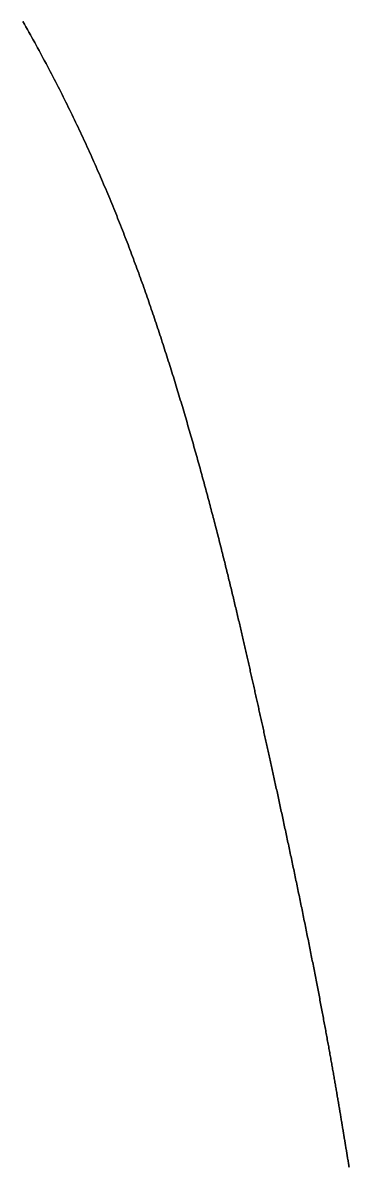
# Model space of a CAD drawing. Header units: inches. Extents: x 130170 to 284068, y 377793 to 804530.
# Drawn here: x 260489.3 to 260504.3, y 748186 to 748238.5 of the extents above; entities that cross this region are included whole.
import ezdxf

# ---------------------------------------------------------------- set-up
doc = ezdxf.new("R2010")
doc.units = ezdxf.units.IN
doc.header["$MEASUREMENT"] = 0
doc.layers.add('muni_il', color=7, linetype='Continuous')

msp = doc.modelspace()

# ---------------------------------------------------------------- linework, layer by layer
at = {"layer": 'muni_il'}
for points in [[(260504.297, 748185.948), (260504.288, 748186), (260504.28, 748186.052), (260504.271, 748186.103), (260504.263, 748186.155), (260504.254, 748186.206), (260504.246, 748186.258), (260504.237, 748186.31), (260504.228, 748186.361), (260504.22, 748186.413), (260504.211, 748186.464), (260504.203, 748186.515), (260504.194, 748186.567), (260504.186, 748186.618), (260504.177, 748186.67), (260504.169, 748186.721), (260504.16, 748186.773), (260504.152, 748186.824), (260504.143, 748186.875), (260504.135, 748186.927), (260504.126, 748186.978), (260504.118, 748187.03), (260504.109, 748187.081), (260504.101, 748187.133), (260504.092, 748187.184), (260504.084, 748187.236), (260504.075, 748187.288), (260504.066, 748187.339), (260504.058, 748187.391), (260504.049, 748187.443), (260504.041, 748187.495), (260504.032, 748187.546), (260504.024, 748187.598), (260504.015, 748187.65), (260504.006, 748187.703), (260503.998, 748187.755), (260503.989, 748187.807), (260503.98, 748187.86), (260503.971, 748187.912), (260503.963, 748187.965), (260503.954, 748188.017), (260503.945, 748188.07), (260503.936, 748188.123), (260503.927, 748188.176), (260503.918, 748188.229), (260503.91, 748188.283), (260503.901, 748188.336), (260503.892, 748188.39), (260503.883, 748188.443), (260503.874, 748188.497), (260503.865, 748188.551), (260503.855, 748188.605), (260503.846, 748188.66), (260503.837, 748188.714), (260503.828, 748188.769), (260503.819, 748188.824), (260503.809, 748188.879), (260503.8, 748188.934), (260503.791, 748188.989), (260503.781, 748189.045), (260503.772, 748189.101), (260503.762, 748189.157), (260503.752, 748189.213), (260503.743, 748189.269), (260503.733, 748189.326), (260503.723, 748189.383), (260503.714, 748189.44), (260503.704, 748189.497), (260503.694, 748189.555), (260503.684, 748189.613), (260503.674, 748189.671), (260503.664, 748189.729), (260503.654, 748189.788), (260503.644, 748189.846), (260503.633, 748189.906), (260503.623, 748189.965), (260503.612, 748190.025), (260503.602, 748190.084), (260503.592, 748190.145), (260503.581, 748190.205), (260503.57, 748190.266), (260503.56, 748190.327), (260503.549, 748190.388), (260503.538, 748190.449), (260503.527, 748190.511), (260503.516, 748190.573), (260503.505, 748190.636), (260503.494, 748190.699), (260503.483, 748190.761), (260503.472, 748190.825), (260503.46, 748190.888), (260503.449, 748190.952), (260503.437, 748191.017), (260503.426, 748191.081), (260503.414, 748191.146), (260503.402, 748191.211), (260503.391, 748191.277), (260503.379, 748191.343), (260503.367, 748191.409), (260503.355, 748191.475), (260503.343, 748191.542), (260503.33, 748191.609), (260503.318, 748191.677), (260503.306, 748191.744), (260503.293, 748191.812), (260503.281, 748191.881), (260503.268, 748191.949), (260503.256, 748192.018), (260503.243, 748192.088), (260503.23, 748192.157), (260503.217, 748192.228), (260503.204, 748192.298), (260503.191, 748192.369), (260503.178, 748192.44), (260503.165, 748192.511), (260503.151, 748192.582), (260503.138, 748192.654), (260503.124, 748192.727), (260503.111, 748192.799), (260503.097, 748192.872), (260503.083, 748192.945), (260503.07, 748193.019), (260503.056, 748193.093), (260503.042, 748193.167), (260503.028, 748193.241), (260503.013, 748193.316), (260502.999, 748193.391), (260502.985, 748193.466), (260502.97, 748193.542), (260502.956, 748193.618), (260502.941, 748193.694), (260502.927, 748193.77), (260502.912, 748193.847), (260502.897, 748193.924), (260502.883, 748194.002), (260502.868, 748194.079), (260502.853, 748194.157), (260502.837, 748194.235), (260502.822, 748194.313), (260502.807, 748194.392), (260502.792, 748194.471), (260502.776, 748194.55), (260502.761, 748194.629), (260502.745, 748194.709), (260502.73, 748194.789), (260502.714, 748194.869), (260502.698, 748194.949), (260502.683, 748195.03), (260502.667, 748195.111), (260502.651, 748195.192), (260502.635, 748195.273), (260502.619, 748195.354), (260502.603, 748195.436), (260502.587, 748195.517), (260502.57, 748195.599), (260502.554, 748195.681), (260502.538, 748195.764), (260502.521, 748195.846), (260502.505, 748195.929), (260502.488, 748196.011), (260502.472, 748196.094), (260502.455, 748196.177), (260502.438, 748196.261), (260502.422, 748196.344), (260502.405, 748196.427), (260502.388, 748196.511), (260502.371, 748196.595), (260502.354, 748196.678), (260502.337, 748196.762), (260502.32, 748196.846), (260502.303, 748196.93), (260502.286, 748197.014), (260502.269, 748197.099), (260502.252, 748197.183), (260502.235, 748197.267), (260502.218, 748197.352), (260502.2, 748197.436), (260502.183, 748197.521), (260502.166, 748197.605), (260502.149, 748197.69), (260502.131, 748197.774), (260502.114, 748197.859), (260502.096, 748197.943), (260502.079, 748198.028), (260502.061, 748198.113), (260502.044, 748198.197), (260502.027, 748198.282), (260502.009, 748198.366), (260501.992, 748198.451), (260501.974, 748198.535), (260501.957, 748198.62), (260501.939, 748198.704), (260501.921, 748198.789), (260501.904, 748198.873), (260501.886, 748198.957), (260501.869, 748199.042), (260501.851, 748199.126), (260501.834, 748199.21), (260501.816, 748199.294), (260501.798, 748199.377), (260501.781, 748199.461), (260501.763, 748199.545), (260501.746, 748199.628), (260501.728, 748199.712), (260501.71, 748199.795), (260501.693, 748199.878), (260501.675, 748199.962), (260501.658, 748200.044), (260501.64, 748200.127), (260501.623, 748200.21), (260501.605, 748200.292), (260501.588, 748200.375), (260501.571, 748200.457), (260501.553, 748200.539), (260501.536, 748200.621), (260501.518, 748200.702), (260501.501, 748200.784), (260501.484, 748200.865), (260501.466, 748200.946), (260501.449, 748201.027), (260501.432, 748201.108), (260501.414, 748201.189), (260501.397, 748201.269), (260501.38, 748201.349), (260501.363, 748201.429), (260501.346, 748201.509), (260501.329, 748201.588), (260501.312, 748201.667), (260501.295, 748201.747), (260501.278, 748201.825), (260501.261, 748201.904), (260501.244, 748201.982), (260501.227, 748202.061), (260501.21, 748202.138), (260501.193, 748202.216), (260501.177, 748202.294), (260501.16, 748202.371), (260501.143, 748202.448), (260501.127, 748202.525), (260501.11, 748202.601), (260501.094, 748202.677), (260501.077, 748202.753), (260501.061, 748202.829), (260501.044, 748202.905), (260501.028, 748202.98), (260501.011, 748203.055), (260500.995, 748203.13), (260500.979, 748203.204), (260500.963, 748203.278), (260500.947, 748203.352), (260500.93, 748203.426), (260500.914, 748203.5), (260500.898, 748203.573), (260500.882, 748203.646), (260500.866, 748203.719), (260500.851, 748203.791), (260500.835, 748203.863), (260500.819, 748203.936), (260500.803, 748204.007), (260500.788, 748204.079), (260500.772, 748204.15), (260500.756, 748204.221), (260500.741, 748204.292), (260500.725, 748204.363), (260500.71, 748204.433), (260500.695, 748204.503), (260500.679, 748204.573), (260500.664, 748204.643), (260500.649, 748204.712), (260500.633, 748204.781), (260500.618, 748204.85), (260500.603, 748204.919), (260500.588, 748204.988), (260500.573, 748205.056), (260500.558, 748205.124), (260500.543, 748205.192), (260500.528, 748205.26), (260500.513, 748205.327), (260500.498, 748205.395), (260500.483, 748205.462), (260500.468, 748205.529), (260500.454, 748205.595), (260500.439, 748205.662), (260500.424, 748205.728), (260500.41, 748205.795), (260500.395, 748205.861), (260500.38, 748205.927), (260500.366, 748205.992), (260500.351, 748206.058), (260500.337, 748206.123), (260500.322, 748206.189), (260500.308, 748206.254), (260500.293, 748206.319), (260500.279, 748206.384), (260500.265, 748206.448), (260500.25, 748206.513), (260500.236, 748206.578), (260500.222, 748206.642), (260500.207, 748206.706), (260500.193, 748206.771), (260500.179, 748206.835), (260500.165, 748206.899), (260500.15, 748206.963), (260500.136, 748207.027), (260500.122, 748207.09), (260500.108, 748207.154), (260500.094, 748207.218), (260500.079, 748207.281), (260500.065, 748207.345), (260500.051, 748207.408), (260500.037, 748207.472), (260500.023, 748207.535), (260500.008, 748207.599), (260499.994, 748207.662), (260499.98, 748207.726), (260499.966, 748207.789), (260499.952, 748207.852), (260499.937, 748207.916), (260499.923, 748207.979), (260499.909, 748208.043), (260499.895, 748208.106), (260499.881, 748208.17), (260499.866, 748208.233), (260499.852, 748208.297), (260499.838, 748208.36), (260499.823, 748208.424), (260499.809, 748208.487), (260499.795, 748208.551), (260499.78, 748208.615), (260499.766, 748208.679), (260499.751, 748208.743), (260499.737, 748208.807), (260499.722, 748208.871), (260499.708, 748208.935), (260499.693, 748209), (260499.678, 748209.064), (260499.664, 748209.129), (260499.649, 748209.194), (260499.634, 748209.259), (260499.62, 748209.324), (260499.605, 748209.389), (260499.59, 748209.454), (260499.575, 748209.52), (260499.56, 748209.585), (260499.545, 748209.651), (260499.53, 748209.717), (260499.514, 748209.783), (260499.499, 748209.85), (260499.484, 748209.916), (260499.469, 748209.983), (260499.453, 748210.05), (260499.438, 748210.117), (260499.422, 748210.184), (260499.407, 748210.252), (260499.391, 748210.319), (260499.375, 748210.387), (260499.359, 748210.455), (260499.344, 748210.524), (260499.328, 748210.592), (260499.311, 748210.661), (260499.295, 748210.731), (260499.279, 748210.8), (260499.263, 748210.87), (260499.247, 748210.94), (260499.23, 748211.01), (260499.214, 748211.08), (260499.197, 748211.151), (260499.18, 748211.222), (260499.163, 748211.293), (260499.146, 748211.365), (260499.13, 748211.436), (260499.112, 748211.509), (260499.095, 748211.581), (260499.078, 748211.654), (260499.061, 748211.727), (260499.043, 748211.8), (260499.026, 748211.874), (260499.008, 748211.948), (260498.99, 748212.022), (260498.972, 748212.096), (260498.954, 748212.171), (260498.936, 748212.247), (260498.918, 748212.322), (260498.9, 748212.398), (260498.881, 748212.474), (260498.863, 748212.551), (260498.844, 748212.627), (260498.825, 748212.705), (260498.806, 748212.782), (260498.788, 748212.86), (260498.768, 748212.938), (260498.749, 748213.017), (260498.73, 748213.096), (260498.71, 748213.175), (260498.691, 748213.254), (260498.671, 748213.334), (260498.651, 748213.415), (260498.631, 748213.495), (260498.611, 748213.576), (260498.591, 748213.658), (260498.571, 748213.739), (260498.55, 748213.821), (260498.53, 748213.904), (260498.509, 748213.987), (260498.488, 748214.07), (260498.467, 748214.153), (260498.446, 748214.237), (260498.425, 748214.321), (260498.404, 748214.406), (260498.382, 748214.49), (260498.36, 748214.576), (260498.339, 748214.661), (260498.317, 748214.747), (260498.295, 748214.833), (260498.273, 748214.92), (260498.25, 748215.007), (260498.228, 748215.094), (260498.205, 748215.182), (260498.182, 748215.27), (260498.16, 748215.358), (260498.137, 748215.447), (260498.114, 748215.536), (260498.09, 748215.625), (260498.067, 748215.715), (260498.043, 748215.805), (260498.02, 748215.895), (260497.996, 748215.986), (260497.972, 748216.077), (260497.948, 748216.168), (260497.924, 748216.26), (260497.899, 748216.352), (260497.875, 748216.445), (260497.85, 748216.537), (260497.825, 748216.63), (260497.8, 748216.724), (260497.775, 748216.817), (260497.75, 748216.911), (260497.725, 748217.005), (260497.699, 748217.1), (260497.674, 748217.195), (260497.648, 748217.29), (260497.622, 748217.386), (260497.596, 748217.481), (260497.57, 748217.577), (260497.543, 748217.674), (260497.517, 748217.77), (260497.49, 748217.867), (260497.463, 748217.965), (260497.436, 748218.062), (260497.409, 748218.16), (260497.382, 748218.258), (260497.355, 748218.356), (260497.327, 748218.455), (260497.3, 748218.554), (260497.272, 748218.653), (260497.244, 748218.752), (260497.216, 748218.852), (260497.188, 748218.951), (260497.159, 748219.051), (260497.131, 748219.152), (260497.102, 748219.252), (260497.073, 748219.353), (260497.045, 748219.454), (260497.016, 748219.555), (260496.986, 748219.657), (260496.957, 748219.759), (260496.928, 748219.861), (260496.898, 748219.963), (260496.868, 748220.065), (260496.838, 748220.168), (260496.808, 748220.27), (260496.778, 748220.373), (260496.748, 748220.476), (260496.717, 748220.58), (260496.687, 748220.683), (260496.656, 748220.787), (260496.625, 748220.891), (260496.594, 748220.995), (260496.563, 748221.099), (260496.531, 748221.204), (260496.5, 748221.308), (260496.468, 748221.413), (260496.437, 748221.518), (260496.405, 748221.623), (260496.373, 748221.728), (260496.34, 748221.834), (260496.308, 748221.939), (260496.276, 748222.045), (260496.243, 748222.15), (260496.21, 748222.256), (260496.177, 748222.363), (260496.144, 748222.469), (260496.111, 748222.575), (260496.078, 748222.682), (260496.044, 748222.788), (260496.01, 748222.895), (260495.977, 748223.002), (260495.943, 748223.109), (260495.909, 748223.216), (260495.874, 748223.323), (260495.84, 748223.43), (260495.805, 748223.537), (260495.771, 748223.645), (260495.736, 748223.752), (260495.701, 748223.86), (260495.666, 748223.968), (260495.631, 748224.076), (260495.595, 748224.184), (260495.559, 748224.292), (260495.524, 748224.4), (260495.488, 748224.508), (260495.452, 748224.616), (260495.415, 748224.725), (260495.379, 748224.833), (260495.343, 748224.942), (260495.306, 748225.05), (260495.269, 748225.159), (260495.232, 748225.268), (260495.195, 748225.376), (260495.157, 748225.485), (260495.12, 748225.594), (260495.082, 748225.703), (260495.044, 748225.812), (260495.006, 748225.922), (260494.968, 748226.031), (260494.93, 748226.14), (260494.891, 748226.249), (260494.853, 748226.359), (260494.814, 748226.468), (260494.775, 748226.578), (260494.735, 748226.687), (260494.696, 748226.797), (260494.656, 748226.907), (260494.617, 748227.016), (260494.577, 748227.126), (260494.537, 748227.236), (260494.496, 748227.346), (260494.456, 748227.456), (260494.415, 748227.566), (260494.374, 748227.676), (260494.333, 748227.786), (260494.292, 748227.896), (260494.25, 748228.006), (260494.208, 748228.117), (260494.167, 748228.227), (260494.125, 748228.337), (260494.082, 748228.448), (260494.04, 748228.558), (260493.997, 748228.669), (260493.954, 748228.779), (260493.911, 748228.89), (260493.868, 748229.001), (260493.824, 748229.112), (260493.781, 748229.223), (260493.737, 748229.334), (260493.692, 748229.445), (260493.648, 748229.556), (260493.603, 748229.667), (260493.558, 748229.778), (260493.513, 748229.889), (260493.468, 748230), (260493.422, 748230.112), (260493.377, 748230.223), (260493.331, 748230.335), (260493.284, 748230.447), (260493.238, 748230.558), (260493.191, 748230.67), (260493.144, 748230.782), (260493.097, 748230.894), (260493.049, 748231.006), (260493.001, 748231.118), (260492.953, 748231.231), (260492.905, 748231.343), (260492.856, 748231.455), (260492.808, 748231.568), (260492.758, 748231.681), (260492.709, 748231.793), (260492.659, 748231.906), (260492.609, 748232.019), (260492.559, 748232.132), (260492.509, 748232.245), (260492.458, 748232.359), (260492.407, 748232.472), (260492.356, 748232.586), (260492.304, 748232.699), (260492.252, 748232.813), (260492.2, 748232.927), (260492.147, 748233.041), (260492.094, 748233.155), (260492.041, 748233.269), (260491.988, 748233.384), (260491.934, 748233.498), (260491.88, 748233.613), (260491.825, 748233.728), (260491.771, 748233.843), (260491.716, 748233.958), (260491.66, 748234.073), (260491.604, 748234.189), (260491.548, 748234.304), (260491.492, 748234.42), (260491.435, 748234.536), (260491.378, 748234.652), (260491.321, 748234.768), (260491.263, 748234.885), (260491.205, 748235.001), (260491.146, 748235.118), (260491.088, 748235.235), (260491.029, 748235.352), (260490.969, 748235.469), (260490.909, 748235.587), (260490.849, 748235.704), (260490.788, 748235.822), (260490.727, 748235.94), (260490.666, 748236.058), (260490.604, 748236.177), (260490.542, 748236.295), (260490.48, 748236.414), (260490.417, 748236.533), (260490.354, 748236.652), (260490.29, 748236.772), (260490.226, 748236.891), (260490.161, 748237.011), (260490.097, 748237.131), (260490.031, 748237.252), (260489.966, 748237.372), (260489.9, 748237.493), (260489.833, 748237.614), (260489.766, 748237.735), (260489.699, 748237.856), (260489.632, 748237.978), (260489.563, 748238.1), (260489.495, 748238.221), (260489.426, 748238.344), (260489.357, 748238.466), (260489.287, 748238.589)], [(260489.287, 748238.589), (260489.357, 748238.466), (260489.426, 748238.344), (260489.495, 748238.221), (260489.563, 748238.1), (260489.632, 748237.978), (260489.699, 748237.856), (260489.766, 748237.735), (260489.833, 748237.614), (260489.9, 748237.493), (260489.966, 748237.372), (260490.031, 748237.252), (260490.097, 748237.131), (260490.161, 748237.011), (260490.226, 748236.891), (260490.29, 748236.772), (260490.354, 748236.652), (260490.417, 748236.533), (260490.48, 748236.414), (260490.542, 748236.295), (260490.604, 748236.177), (260490.666, 748236.058), (260490.727, 748235.94), (260490.788, 748235.822), (260490.849, 748235.704), (260490.909, 748235.587), (260490.969, 748235.469), (260491.029, 748235.352), (260491.088, 748235.235), (260491.146, 748235.118), (260491.205, 748235.001), (260491.263, 748234.885), (260491.321, 748234.768), (260491.378, 748234.652), (260491.435, 748234.536), (260491.492, 748234.42), (260491.548, 748234.304), (260491.604, 748234.189), (260491.66, 748234.073), (260491.716, 748233.958), (260491.771, 748233.843), (260491.825, 748233.728), (260491.88, 748233.613), (260491.934, 748233.498), (260491.988, 748233.384), (260492.041, 748233.269), (260492.094, 748233.155), (260492.147, 748233.041), (260492.2, 748232.927), (260492.252, 748232.813), (260492.304, 748232.699), (260492.356, 748232.586), (260492.407, 748232.472), (260492.458, 748232.359), (260492.509, 748232.245), (260492.559, 748232.132), (260492.609, 748232.019), (260492.659, 748231.906), (260492.709, 748231.793), (260492.758, 748231.681), (260492.808, 748231.568), (260492.856, 748231.455), (260492.905, 748231.343), (260492.953, 748231.231), (260493.001, 748231.118), (260493.049, 748231.006), (260493.097, 748230.894), (260493.144, 748230.782), (260493.191, 748230.67), (260493.238, 748230.558), (260493.284, 748230.447), (260493.331, 748230.335), (260493.377, 748230.223), (260493.422, 748230.112), (260493.468, 748230), (260493.513, 748229.889), (260493.558, 748229.778), (260493.603, 748229.667), (260493.648, 748229.556), (260493.692, 748229.445), (260493.737, 748229.334), (260493.781, 748229.223), (260493.824, 748229.112), (260493.868, 748229.001), (260493.911, 748228.89), (260493.954, 748228.779), (260493.997, 748228.669), (260494.04, 748228.558), (260494.082, 748228.448), (260494.125, 748228.337), (260494.167, 748228.227), (260494.208, 748228.117), (260494.25, 748228.006), (260494.292, 748227.896), (260494.333, 748227.786), (260494.374, 748227.676), (260494.415, 748227.566), (260494.456, 748227.456), (260494.496, 748227.346), (260494.537, 748227.236), (260494.577, 748227.126), (260494.617, 748227.016), (260494.656, 748226.907), (260494.696, 748226.797), (260494.735, 748226.687), (260494.775, 748226.578), (260494.814, 748226.468), (260494.853, 748226.359), (260494.891, 748226.249), (260494.93, 748226.14), (260494.968, 748226.031), (260495.006, 748225.922), (260495.044, 748225.812), (260495.082, 748225.703), (260495.12, 748225.594), (260495.157, 748225.485), (260495.195, 748225.376), (260495.232, 748225.268), (260495.269, 748225.159), (260495.306, 748225.05), (260495.343, 748224.942), (260495.379, 748224.833), (260495.415, 748224.725), (260495.452, 748224.616), (260495.488, 748224.508), (260495.524, 748224.4), (260495.559, 748224.292), (260495.595, 748224.184), (260495.631, 748224.076), (260495.666, 748223.968), (260495.701, 748223.86), (260495.736, 748223.752), (260495.771, 748223.645), (260495.805, 748223.537), (260495.84, 748223.43), (260495.874, 748223.323), (260495.909, 748223.216), (260495.943, 748223.109), (260495.977, 748223.002), (260496.01, 748222.895), (260496.044, 748222.788), (260496.078, 748222.682), (260496.111, 748222.575), (260496.144, 748222.469), (260496.177, 748222.363), (260496.21, 748222.256), (260496.243, 748222.15), (260496.276, 748222.045), (260496.308, 748221.939), (260496.34, 748221.834), (260496.373, 748221.728), (260496.405, 748221.623), (260496.437, 748221.518), (260496.468, 748221.413), (260496.5, 748221.308), (260496.531, 748221.204), (260496.563, 748221.099), (260496.594, 748220.995), (260496.625, 748220.891), (260496.656, 748220.787), (260496.687, 748220.683), (260496.717, 748220.58), (260496.748, 748220.476), (260496.778, 748220.373), (260496.808, 748220.27), (260496.838, 748220.168), (260496.868, 748220.065), (260496.898, 748219.963), (260496.928, 748219.861), (260496.957, 748219.759), (260496.986, 748219.657), (260497.016, 748219.555), (260497.045, 748219.454), (260497.073, 748219.353), (260497.102, 748219.252), (260497.131, 748219.152), (260497.159, 748219.051), (260497.188, 748218.951), (260497.216, 748218.852), (260497.244, 748218.752), (260497.272, 748218.653), (260497.3, 748218.554), (260497.327, 748218.455), (260497.355, 748218.356), (260497.382, 748218.258), (260497.409, 748218.16), (260497.436, 748218.062), (260497.463, 748217.965), (260497.49, 748217.867), (260497.517, 748217.77), (260497.543, 748217.674), (260497.57, 748217.577), (260497.596, 748217.481), (260497.622, 748217.386), (260497.648, 748217.29), (260497.674, 748217.195), (260497.699, 748217.1), (260497.725, 748217.005), (260497.75, 748216.911), (260497.775, 748216.817), (260497.8, 748216.724), (260497.825, 748216.63), (260497.85, 748216.537), (260497.875, 748216.445), (260497.899, 748216.352), (260497.924, 748216.26), (260497.948, 748216.168), (260497.972, 748216.077), (260497.996, 748215.986), (260498.02, 748215.895), (260498.043, 748215.805), (260498.067, 748215.715), (260498.09, 748215.625), (260498.114, 748215.536), (260498.137, 748215.447), (260498.16, 748215.358), (260498.182, 748215.27), (260498.205, 748215.182), (260498.228, 748215.094), (260498.25, 748215.007), (260498.273, 748214.92), (260498.295, 748214.833), (260498.317, 748214.747), (260498.339, 748214.661), (260498.36, 748214.576), (260498.382, 748214.49), (260498.404, 748214.406), (260498.425, 748214.321), (260498.446, 748214.237), (260498.467, 748214.153), (260498.488, 748214.07), (260498.509, 748213.987), (260498.53, 748213.904), (260498.55, 748213.821), (260498.571, 748213.739), (260498.591, 748213.658), (260498.611, 748213.576), (260498.631, 748213.495), (260498.651, 748213.415), (260498.671, 748213.334), (260498.691, 748213.254), (260498.71, 748213.175), (260498.73, 748213.096), (260498.749, 748213.017), (260498.768, 748212.938), (260498.788, 748212.86), (260498.806, 748212.782), (260498.825, 748212.705), (260498.844, 748212.627), (260498.863, 748212.551), (260498.881, 748212.474), (260498.9, 748212.398), (260498.918, 748212.322), (260498.936, 748212.247), (260498.954, 748212.171), (260498.972, 748212.096), (260498.99, 748212.022), (260499.008, 748211.948), (260499.026, 748211.874), (260499.043, 748211.8), (260499.061, 748211.727), (260499.078, 748211.654), (260499.095, 748211.581), (260499.112, 748211.509), (260499.13, 748211.436), (260499.146, 748211.365), (260499.163, 748211.293), (260499.18, 748211.222), (260499.197, 748211.151), (260499.214, 748211.08), (260499.23, 748211.01), (260499.247, 748210.94), (260499.263, 748210.87), (260499.279, 748210.8), (260499.295, 748210.731), (260499.311, 748210.661), (260499.328, 748210.592), (260499.344, 748210.524), (260499.359, 748210.455), (260499.375, 748210.387), (260499.391, 748210.319), (260499.407, 748210.252), (260499.422, 748210.184), (260499.438, 748210.117), (260499.453, 748210.05), (260499.469, 748209.983), (260499.484, 748209.916), (260499.499, 748209.85), (260499.514, 748209.783), (260499.53, 748209.717), (260499.545, 748209.651), (260499.56, 748209.585), (260499.575, 748209.52), (260499.59, 748209.454), (260499.605, 748209.389), (260499.62, 748209.324), (260499.634, 748209.259), (260499.649, 748209.194), (260499.664, 748209.129), (260499.678, 748209.064), (260499.693, 748209), (260499.708, 748208.935), (260499.722, 748208.871), (260499.737, 748208.807), (260499.751, 748208.743), (260499.766, 748208.679), (260499.78, 748208.615), (260499.795, 748208.551), (260499.809, 748208.487), (260499.823, 748208.424), (260499.838, 748208.36), (260499.852, 748208.297), (260499.866, 748208.233), (260499.881, 748208.17), (260499.895, 748208.106), (260499.909, 748208.043), (260499.923, 748207.979), (260499.937, 748207.916), (260499.952, 748207.852), (260499.966, 748207.789), (260499.98, 748207.726), (260499.994, 748207.662), (260500.008, 748207.599), (260500.023, 748207.535), (260500.037, 748207.472), (260500.051, 748207.408), (260500.065, 748207.345), (260500.079, 748207.281), (260500.094, 748207.218), (260500.108, 748207.154), (260500.122, 748207.09), (260500.136, 748207.027), (260500.15, 748206.963), (260500.165, 748206.899), (260500.179, 748206.835), (260500.193, 748206.771), (260500.207, 748206.706), (260500.222, 748206.642), (260500.236, 748206.578), (260500.25, 748206.513), (260500.265, 748206.448), (260500.279, 748206.384), (260500.293, 748206.319), (260500.308, 748206.254), (260500.322, 748206.189), (260500.337, 748206.123), (260500.351, 748206.058), (260500.366, 748205.992), (260500.38, 748205.927), (260500.395, 748205.861), (260500.41, 748205.795), (260500.424, 748205.728), (260500.439, 748205.662), (260500.454, 748205.595), (260500.468, 748205.529), (260500.483, 748205.462), (260500.498, 748205.395), (260500.513, 748205.327), (260500.528, 748205.26), (260500.543, 748205.192), (260500.558, 748205.124), (260500.573, 748205.056), (260500.588, 748204.988), (260500.603, 748204.919), (260500.618, 748204.85), (260500.633, 748204.781), (260500.649, 748204.712), (260500.664, 748204.643), (260500.679, 748204.573), (260500.695, 748204.503), (260500.71, 748204.433), (260500.725, 748204.363), (260500.741, 748204.292), (260500.756, 748204.221), (260500.772, 748204.15), (260500.788, 748204.079), (260500.803, 748204.007), (260500.819, 748203.936), (260500.835, 748203.863), (260500.851, 748203.791), (260500.866, 748203.719), (260500.882, 748203.646), (260500.898, 748203.573), (260500.914, 748203.5), (260500.93, 748203.426), (260500.947, 748203.352), (260500.963, 748203.278), (260500.979, 748203.204), (260500.995, 748203.13), (260501.011, 748203.055), (260501.028, 748202.98), (260501.044, 748202.905), (260501.061, 748202.829), (260501.077, 748202.753), (260501.094, 748202.677), (260501.11, 748202.601), (260501.127, 748202.525), (260501.143, 748202.448), (260501.16, 748202.371), (260501.177, 748202.294), (260501.193, 748202.216), (260501.21, 748202.138), (260501.227, 748202.061), (260501.244, 748201.982), (260501.261, 748201.904), (260501.278, 748201.825), (260501.295, 748201.747), (260501.312, 748201.667), (260501.329, 748201.588), (260501.346, 748201.509), (260501.363, 748201.429), (260501.38, 748201.349), (260501.397, 748201.269), (260501.414, 748201.189), (260501.432, 748201.108), (260501.449, 748201.027), (260501.466, 748200.946), (260501.484, 748200.865), (260501.501, 748200.784), (260501.518, 748200.702), (260501.536, 748200.621), (260501.553, 748200.539), (260501.571, 748200.457), (260501.588, 748200.375), (260501.605, 748200.292), (260501.623, 748200.21), (260501.64, 748200.127), (260501.658, 748200.044), (260501.675, 748199.962), (260501.693, 748199.878), (260501.71, 748199.795), (260501.728, 748199.712), (260501.746, 748199.628), (260501.763, 748199.545), (260501.781, 748199.461), (260501.798, 748199.377), (260501.816, 748199.294), (260501.834, 748199.21), (260501.851, 748199.126), (260501.869, 748199.042), (260501.886, 748198.957), (260501.904, 748198.873), (260501.921, 748198.789), (260501.939, 748198.704), (260501.957, 748198.62), (260501.974, 748198.535), (260501.992, 748198.451), (260502.009, 748198.366), (260502.027, 748198.282), (260502.044, 748198.197), (260502.061, 748198.113), (260502.079, 748198.028), (260502.096, 748197.943), (260502.114, 748197.859), (260502.131, 748197.774), (260502.149, 748197.69), (260502.166, 748197.605), (260502.183, 748197.521), (260502.2, 748197.436), (260502.218, 748197.352), (260502.235, 748197.267), (260502.252, 748197.183), (260502.269, 748197.099), (260502.286, 748197.014), (260502.303, 748196.93), (260502.32, 748196.846), (260502.337, 748196.762), (260502.354, 748196.678), (260502.371, 748196.595), (260502.388, 748196.511), (260502.405, 748196.427), (260502.422, 748196.344), (260502.438, 748196.261), (260502.455, 748196.177), (260502.472, 748196.094), (260502.488, 748196.011), (260502.505, 748195.929), (260502.521, 748195.846), (260502.538, 748195.764), (260502.554, 748195.681), (260502.57, 748195.599), (260502.587, 748195.517), (260502.603, 748195.436), (260502.619, 748195.354), (260502.635, 748195.273), (260502.651, 748195.192), (260502.667, 748195.111), (260502.683, 748195.03), (260502.698, 748194.949), (260502.714, 748194.869), (260502.73, 748194.789), (260502.745, 748194.709), (260502.761, 748194.629), (260502.776, 748194.55), (260502.792, 748194.471), (260502.807, 748194.392), (260502.822, 748194.313), (260502.837, 748194.235), (260502.853, 748194.157), (260502.868, 748194.079), (260502.883, 748194.002), (260502.897, 748193.924), (260502.912, 748193.847), (260502.927, 748193.77), (260502.941, 748193.694), (260502.956, 748193.618), (260502.97, 748193.542), (260502.985, 748193.466), (260502.999, 748193.391), (260503.013, 748193.316), (260503.028, 748193.241), (260503.042, 748193.167), (260503.056, 748193.093), (260503.07, 748193.019), (260503.083, 748192.945), (260503.097, 748192.872), (260503.111, 748192.799), (260503.124, 748192.727), (260503.138, 748192.654), (260503.151, 748192.582), (260503.165, 748192.511), (260503.178, 748192.44), (260503.191, 748192.369), (260503.204, 748192.298), (260503.217, 748192.228), (260503.23, 748192.157), (260503.243, 748192.088), (260503.256, 748192.018), (260503.268, 748191.949), (260503.281, 748191.881), (260503.293, 748191.812), (260503.306, 748191.744), (260503.318, 748191.677), (260503.33, 748191.609), (260503.343, 748191.542), (260503.355, 748191.475), (260503.367, 748191.409), (260503.379, 748191.343), (260503.391, 748191.277), (260503.402, 748191.211), (260503.414, 748191.146), (260503.426, 748191.081), (260503.437, 748191.017), (260503.449, 748190.952), (260503.46, 748190.888), (260503.472, 748190.825), (260503.483, 748190.761), (260503.494, 748190.699), (260503.505, 748190.636), (260503.516, 748190.573), (260503.527, 748190.511), (260503.538, 748190.449), (260503.549, 748190.388), (260503.56, 748190.327), (260503.57, 748190.266), (260503.581, 748190.205), (260503.592, 748190.145), (260503.602, 748190.084), (260503.612, 748190.025), (260503.623, 748189.965), (260503.633, 748189.906), (260503.644, 748189.846), (260503.654, 748189.788), (260503.664, 748189.729), (260503.674, 748189.671), (260503.684, 748189.613), (260503.694, 748189.555), (260503.704, 748189.497), (260503.714, 748189.44), (260503.723, 748189.383), (260503.733, 748189.326), (260503.743, 748189.269), (260503.752, 748189.213), (260503.762, 748189.157), (260503.772, 748189.101), (260503.781, 748189.045), (260503.791, 748188.989), (260503.8, 748188.934), (260503.809, 748188.879), (260503.819, 748188.824), (260503.828, 748188.769), (260503.837, 748188.714), (260503.846, 748188.66), (260503.855, 748188.605), (260503.865, 748188.551), (260503.874, 748188.497), (260503.883, 748188.443), (260503.892, 748188.39), (260503.901, 748188.336), (260503.91, 748188.283), (260503.918, 748188.229), (260503.927, 748188.176), (260503.936, 748188.123), (260503.945, 748188.07), (260503.954, 748188.017), (260503.963, 748187.965), (260503.971, 748187.912), (260503.98, 748187.86), (260503.989, 748187.807), (260503.998, 748187.755), (260504.006, 748187.703), (260504.015, 748187.65), (260504.024, 748187.598), (260504.032, 748187.546), (260504.041, 748187.495), (260504.049, 748187.443), (260504.058, 748187.391), (260504.066, 748187.339), (260504.075, 748187.288), (260504.084, 748187.236), (260504.092, 748187.184), (260504.101, 748187.133), (260504.109, 748187.081), (260504.118, 748187.03), (260504.126, 748186.978), (260504.135, 748186.927), (260504.143, 748186.875), (260504.152, 748186.824), (260504.16, 748186.773), (260504.169, 748186.721), (260504.177, 748186.67), (260504.186, 748186.618), (260504.194, 748186.567), (260504.203, 748186.515), (260504.211, 748186.464), (260504.22, 748186.413), (260504.228, 748186.361), (260504.237, 748186.31), (260504.246, 748186.258), (260504.254, 748186.206), (260504.263, 748186.155), (260504.271, 748186.103), (260504.28, 748186.052), (260504.288, 748186), (260504.297, 748185.948)]]:
    msp.add_lwpolyline(points, dxfattribs=at)

doc.saveas('drawing.dxf')
